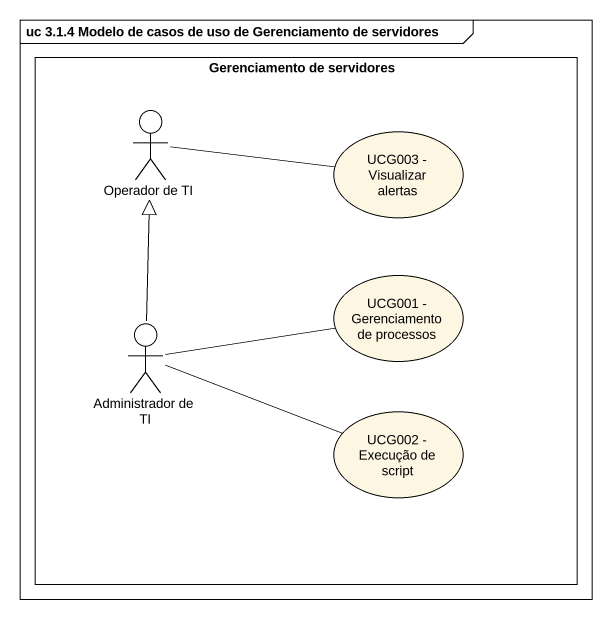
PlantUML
@startuml
mainframe uc 3.1.4 Modelo de casos de uso de Gerenciamento de servidores
rectangle "Gerenciamento de servidores" as Gerenciamento_de_servidores {
  actor "Operador de TI" as Operador_de_TI
  usecase "UCG003 - Visualizar alertas" as UCG003_Visualizar_alertas
  actor "Administrador de TI" as Administrador_de_TI
  usecase "UCG001 - Gerenciamento de processos" as UCG001_Gerenciamento_de
  usecase "UCG002 - Execução de script" as UCG002_Execução_de_script
}
Operador_de_TI -right- UCG003_Visualizar_alertas
Administrador_de_TI -up-|> Operador_de_TI
Administrador_de_TI -right- UCG001_Gerenciamento_de
Administrador_de_TI -right- UCG002_Execução_de_script
@enduml
